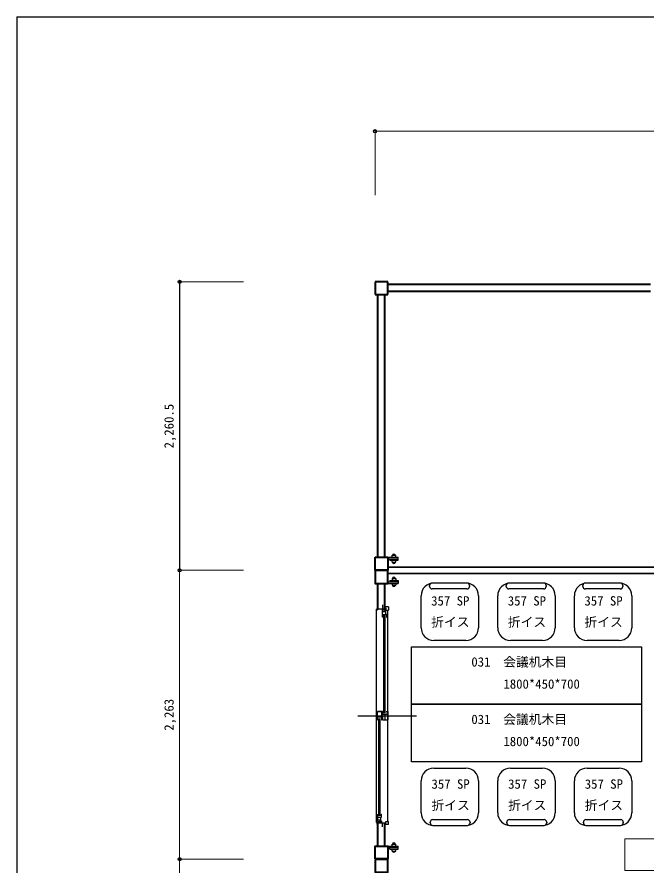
# Model space of a CAD drawing. Units: millimetres at full size, sheet at 1:50. Extents: x -9796 to 9869, y -7043 to 6939.
# Drawn here: x -9796 to -4871, y 295 to 6939 of the extents above; entities that cross this region are included whole.
import ezdxf
from ezdxf.enums import TextEntityAlignment as Align

# ---------------------------------------------------------------- set-up
doc = ezdxf.new("R2010")
doc.units = ezdxf.units.MM
doc.header["$LTSCALE"] = 50
doc.header["$PDMODE"] = 32
doc.header["$PDSIZE"] = 25
for name, color, linetype, lineweight in [('0-0', 7, 'Continuous', 25), ('0-1', 7, 'Continuous', 25), ('0-2', 7, 'Continuous', 25), ('0-3', 7, 'Continuous', 25), ('0-A', 7, 'Continuous', 25)]:
    doc.layers.add(name, color=color, linetype=linetype, lineweight=lineweight)
doc.styles.add('ＭＳ ゴシック', font='')
doc.styles.get('ＭＳ ゴシック').set_extended_font_data('MS Gothic')

msp = doc.modelspace()

# ---------------------------------------------------------------- linework, layer by layer
at = {"layer": '0-0'}
msp.add_line((-9796.21, 6939.35), (-9796.21, -6336.93), dxfattribs=at)
msp.add_lwpolyline([(-9796.21, 6939.35), (9865.95, 6939.35), (9865.95, -7043.08)], dxfattribs=at)
at = {"layer": '0-1', "color": 4, "lineweight": 18}
for p, q in [((-6992.31, 6044.12), (-6992.31, 5544.12)), ((-8522.31, 4864.12), (-8022.31, 4864.12)), ((-8522.31, 4764.12), (-8522.31, 2706.12)), ((-8522.31, 2603.62), (-8022.31, 2603.62)), ((-8522.31, 2603.62), (-8022.31, 2603.62)), ((-8522.31, 2603.62), (-8522.31, 340.62)), ((-8522.31, 340.62), (-8022.31, 340.62)), ((-8522.31, 340.62), (-8022.31, 340.62)), ((-8522.31, 340.62), (-8522.31, -1922.38))]:
    msp.add_line(p, q, dxfattribs=at)
at = {"layer": '0-1'}
for p, q in [((-8522.31, 4864.12), (-8522.31, 2603.62)), ((-6892.31, 2706.12), (-6812.31, 2706.12)), ((-6892.31, 2694.12), (-6812.31, 2694.12)), ((-6877.31, 2682.12), (-6877.31, 2694.12)), ((-6877.31, 2682.12), (-6812.31, 2682.12)), ((-6858.81, 2706.12), (-6858.81, 2721.12)), ((-6858.81, 2721.12), (-6830.81, 2721.12)), ((-6858.81, 2667.12), (-6858.81, 2682.12)), ((-6858.81, 2667.12), (-6830.81, 2667.12)), ((-6830.81, 2706.12), (-6830.81, 2721.12)), ((-6830.81, 2667.12), (-6830.81, 2682.12)), ((-6812.31, 2682.12), (-6812.31, 2706.12)), ((-6877.31, 2525.12), (-6812.31, 2525.12)), ((-6877.31, 2525.12), (-6877.31, 2513.12)), ((-6858.81, 2540.12), (-6830.81, 2540.12)), ((-6858.81, 2540.12), (-6858.81, 2525.12)), ((-6830.81, 2540.12), (-6830.81, 2525.12)), ((-6812.31, 2525.12), (-6812.31, 2501.12)), ((-6892.31, 2513.12), (-6812.31, 2513.12)), ((-6892.31, 2501.12), (-6812.31, 2501.12)), ((-6858.81, 2501.12), (-6858.81, 2486.12)), ((-6858.81, 2486.12), (-6830.81, 2486.12)), ((-6830.81, 2501.12), (-6830.81, 2486.12)), ((-6934.06, 2334.12), (-6934.06, 2303.12)), ((-6980.06, 2299.62), (-6976.56, 2303.12)), ((-6980.06, 628.62), (-6980.06, 2299.62)), ((-6977.06, 2314.42), (-6977.06, 2303.12)), ((-6977.06, 2303.12), (-6907.06, 2303.12)), ((-6972.81, 2303.12), (-6972.81, 2293.12)), ((-6972.81, 2293.12), (-6971.31, 2293.12)), ((-6937.21, 2303.12), (-6937.21, 2295.12)), ((-6934.06, 2309.12), (-6931.06, 2309.12)), ((-6933.31, 2293.12), (-6930.31, 2293.12)), ((-6933.31, 2279.87), (-6911.81, 2279.87)), ((-6930.31, 2295.12), (-6930.31, 2293.12)), ((-6925.81, 2295.12), (-6925.81, 2303.12)), ((-6925.81, 2295.12), (-6925.31, 2290.12)), ((-6887.31, 2317.12), (-6917.31, 2317.12)), ((-6916.01, 2297.12), (-6911.81, 2297.12)), ((-6916.01, 2297.12), (-6916.01, 2279.87)), ((-6911.81, 2297.12), (-6911.81, 2258.67)), ((-6911.81, 2259.62), (-6901.81, 2259.62)), ((-6907.06, 2309.12), (-6907.06, 2292.12)), ((-6907.06, 2292.12), (-6892.06, 2292.12)), ((-6901.81, 2259.62), (-6901.81, 2237.12)), ((-6892.06, 2292.12), (-6887.31, 2292.12)), ((-6892.06, 636.12), (-6892.06, 2292.12)), ((-6887.31, 2317.12), (-6887.31, 2292.12)), ((-6933.31, 2258.67), (-6911.81, 2258.67)), ((-6924.31, 1484.62), (-6924.31, 2249.12)), ((-6912.31, 1484.62), (-6912.31, 2249.12)), ((-6903.91, 2237.12), (-6905.31, 2237.12)), ((-6905.01, 2237.12), (-6901.81, 2237.12)), ((-7126.73, 1464.12), (-6666.72, 1464.12)), ((-6972.31, 1431.62), (-6972.31, 1496.62)), ((-6935.31, 1496.62), (-6972.31, 1496.62)), ((-6967.01, 1496.62), (-6935.81, 1496.62)), ((-6940.81, 1496.62), (-6940.81, 1431.62)), ((-6938.91, 1488.62), (-6938.91, 1480.32)), ((-6933.31, 1480.32), (-6938.91, 1480.32)), ((-6935.31, 1483.62), (-6935.31, 1496.62)), ((-6933.31, 1496.62), (-6933.31, 1431.62)), ((-6933.31, 1496.62), (-6931.31, 1496.62)), ((-6933.31, 1475.62), (-6898.11, 1475.62)), ((-6913.56, 1431.62), (-6913.56, 1475.62)), ((-6898.11, 1496.62), (-6898.11, 1475.62)), ((-6940.81, 1453.42), (-6972.31, 1453.42)), ((-6972.31, 1431.62), (-6970.31, 1431.62)), ((-6963.31, 679.12), (-6963.31, 1443.62)), ((-6951.31, 679.12), (-6951.31, 1443.62)), ((-6942.91, 1431.62), (-6944.31, 1431.62)), ((-6944.01, 1431.62), (-6940.81, 1431.62)), ((-6933.31, 1431.62), (-6891.81, 1431.62)), ((-6972.31, 691.12), (-6972.31, 646.11)), ((-6972.31, 691.12), (-6970.31, 691.12)), ((-6972.31, 669.57), (-6946.81, 669.57)), ((-6946.81, 631.12), (-6946.81, 669.57)), ((-6941.81, 668.62), (-6946.81, 668.62)), ((-6946.81, 646.12), (-6946.81, 668.62)), ((-6946.31, 668.62), (-6940.81, 668.62)), ((-6942.91, 691.12), (-6944.31, 691.12)), ((-6944.01, 691.12), (-6940.81, 691.12)), ((-6940.81, 668.62), (-6940.81, 691.12)), ((-6980.06, 628.62), (-6976.56, 625.12)), ((-6977.06, 625.12), (-6907.06, 625.12)), ((-6977.06, 613.82), (-6977.06, 625.12)), ((-6972.81, 635.12), (-6971.31, 635.12)), ((-6972.81, 625.12), (-6972.81, 635.12)), ((-6972.31, 647.82), (-6946.81, 647.82)), ((-6968.31, 635.18), (-6972.31, 646.11)), ((-6968.31, 635.18), (-6968.31, 628.12)), ((-6968.31, 635.12), (-6965.31, 635.12)), ((-6965.31, 633.12), (-6965.31, 635.12)), ((-6960.31, 638.12), (-6960.81, 633.13)), ((-6960.81, 633.1), (-6960.81, 625.12)), ((-6951.01, 631.12), (-6951.01, 647.82)), ((-6951.01, 631.12), (-6946.81, 631.12)), ((-6943.31, 637.62), (-6939.31, 637.62)), ((-6943.31, 625.12), (-6943.31, 637.62)), ((-6939.31, 625.12), (-6939.31, 637.62)), ((-6934.06, 594.12), (-6934.06, 625.12)), ((-6934.06, 619.12), (-6931.06, 619.12)), ((-6887.31, 611.12), (-6917.31, 611.12)), ((-6907.06, 636.12), (-6892.06, 636.12)), ((-6907.06, 619.12), (-6907.06, 636.12)), ((-6892.06, 636.12), (-6887.31, 636.12)), ((-6887.31, 611.12), (-6887.31, 636.12)), ((-6892.31, 443.12), (-6812.31, 443.12)), ((-6892.31, 431.12), (-6812.31, 431.12)), ((-6877.31, 419.12), (-6877.31, 431.12)), ((-6877.31, 419.12), (-6812.31, 419.12)), ((-6858.81, 458.12), (-6830.81, 458.12)), ((-6858.81, 443.12), (-6858.81, 458.12)), ((-6858.81, 404.12), (-6858.81, 419.12)), ((-6858.81, 404.12), (-6830.81, 404.12)), ((-6830.81, 443.12), (-6830.81, 458.12)), ((-6830.81, 404.12), (-6830.81, 419.12)), ((-6812.31, 419.12), (-6812.31, 443.12))]:
    msp.add_line(p, q, dxfattribs=at)
at = {"layer": '0-1', "color": 2, "lineweight": 40}
for p, q in [((-6892.31, 4864.12), (-6992.31, 4864.12)), ((-6992.31, 4864.12), (-6992.31, 4764.12)), ((-6892.31, 4764.12), (-6892.31, 4864.12)), ((-4834.31, 4844.12), (-6892.31, 4844.12)), ((-4834.31, 4789.12), (-6892.31, 4789.12)), ((-6992.31, 4764.12), (-6892.31, 4764.12)), ((-6972.31, 4764.12), (-6972.31, 2706.12)), ((-6917.31, 4764.12), (-6917.31, 2706.12)), ((-6992.31, 2706.12), (-6892.31, 2706.12)), ((-6992.31, 2606.12), (-6992.31, 2706.12)), ((-6892.31, 2706.12), (-6892.31, 2606.12)), ((-6892.31, 2606.12), (-6992.31, 2606.12)), ((-6972.31, 2493.12), (-6972.31, 2501.12)), ((-6972.31, 2493.12), (-6972.31, 2303.12)), ((-6917.31, 2501.12), (-6917.31, 2303.12)), ((-6972.31, 625.12), (-6972.31, 435.12)), ((-6917.31, 625.12), (-6917.31, 435.12)), ((-6972.31, 443.12), (-6972.31, 451.12))]:
    msp.add_line(p, q, dxfattribs=at)
at = {"layer": '0-1', "color": 4, "lineweight": 18}
msp.add_lwpolyline([(-6992.31, 6044.12), (-1292.31, 6044.12), (-1292.31, 5544.12)], dxfattribs=at)
at = {"layer": '0-1', "color": 2, "lineweight": 40}
for points in [[(-6992.31, 2601.12), (-6992.31, 2501.12), (-6892.31, 2501.12), (-6892.31, 2601.12)], [(-6992.31, 343.12), (-6992.31, 443.12), (-6892.31, 443.12), (-6892.31, 343.12)], [(-6992.31, 338.12), (-6992.31, 238.12), (-6892.31, 238.12), (-6892.31, 338.12)]]:
    msp.add_lwpolyline(points, close=True, dxfattribs=at)
at = {"layer": '0-1'}
for points in [[(-6933.31, 2300.12), (-6930.31, 2300.12), (-6930.31, 2298.12)], [(-6931.31, 2237.12), (-6933.31, 2237.12), (-6933.31, 2300.12)], [(-6905.31, 1496.62), (-6891.81, 1496.62), (-6891.81, 1431.62)], [(-6968.31, 628.12), (-6965.31, 628.12), (-6965.31, 630.12)]]:
    msp.add_lwpolyline(points, dxfattribs=at)
for centre, radius, start, end in [((-6844.81, 2721.12), 10, 0, 180), ((-6844.81, 2667.12), 10, 180, 0), ((-6844.81, 2540.12), 10, 0, 180), ((-6844.81, 2486.12), 10, 180, 0), ((-6960.51, 633.1), 0.3, 174.2894, 180), ((-6844.81, 458.12), 10, 0, 180), ((-6844.81, 404.12), 10, 180, 0)]:
    msp.add_arc(centre, radius, start, end, dxfattribs=at)
at = {"layer": '0-1', "color": 4}
for p in [(-6992.31, 6044.12), (-8522.31, 4864.12), (-8522.31, 2603.62), (-8522.31, 2603.62), (-8522.31, 340.62), (-8522.31, 340.62)]:
    msp.add_point(p, dxfattribs=at)
at = {"layer": '0-2', "color": 3, "lineweight": 35}
for p, q in [((-6892.31, 2628.62), (-1392.31, 2628.62)), ((-6892.31, 2578.62), (-1392.31, 2578.62))]:
    msp.add_line(p, q, dxfattribs=at)
at = {"layer": '0-3'}
for p, q in [((-6564.96, 2477.48), (-6564.96, 2484.05)), ((-6272.69, 2504.05), (-6544.96, 2504.05)), ((-6252.69, 2484.05), (-6252.69, 2477.48)), ((-5964.96, 2477.48), (-5964.96, 2484.05)), ((-5672.69, 2504.05), (-5944.96, 2504.05)), ((-5652.69, 2484.05), (-5652.69, 2477.48)), ((-5364.96, 2477.48), (-5364.96, 2484.05)), ((-5072.69, 2504.05), (-5344.96, 2504.05)), ((-5052.69, 2484.05), (-5052.69, 2477.48)), ((-6631.72, 2154.05), (-6631.72, 2404.05)), ((-6272.69, 2457.48), (-6544.96, 2457.48)), ((-6181.72, 2404.05), (-6181.72, 2154.05)), ((-6031.72, 2154.05), (-6031.72, 2404.05)), ((-5672.69, 2457.48), (-5944.96, 2457.48)), ((-5581.72, 2404.05), (-5581.72, 2154.05)), ((-5431.72, 2154.05), (-5431.72, 2404.05)), ((-5072.69, 2457.48), (-5344.96, 2457.48)), ((-4981.72, 2404.05), (-4981.72, 2154.05)), ((-6281.72, 2054.05), (-6531.72, 2054.05)), ((-5681.72, 2054.05), (-5931.72, 2054.05)), ((-5081.72, 2054.05), (-5331.72, 2054.05)), ((-6531.72, 1054.05), (-6281.72, 1054.05)), ((-5931.72, 1054.05), (-5681.72, 1054.05)), ((-5331.72, 1054.05), (-5081.72, 1054.05)), ((-6631.72, 704.05), (-6631.72, 954.05)), ((-6181.72, 954.05), (-6181.72, 704.05)), ((-6031.72, 704.05), (-6031.72, 954.05)), ((-5581.72, 954.05), (-5581.72, 704.05)), ((-5431.72, 704.05), (-5431.72, 954.05)), ((-4981.72, 954.05), (-4981.72, 704.05)), ((-6560.75, 624.05), (-6560.75, 630.62)), ((-6540.75, 650.62), (-6268.47, 650.62)), ((-6540.75, 604.05), (-6268.47, 604.05)), ((-6248.47, 630.62), (-6248.47, 624.05)), ((-5960.75, 624.05), (-5960.75, 630.62)), ((-5940.75, 650.62), (-5668.47, 650.62)), ((-5940.75, 604.05), (-5668.47, 604.05)), ((-5648.47, 630.62), (-5648.47, 624.05)), ((-5360.75, 624.05), (-5360.75, 630.62)), ((-5340.75, 650.62), (-5068.47, 650.62)), ((-5340.75, 604.05), (-5068.47, 604.05)), ((-5048.47, 630.62), (-5048.47, 624.05))]:
    msp.add_line(p, q, dxfattribs=at)
for points in [[(-6706.72, 1554.05), (-6706.72, 2004.05), (-4906.72, 2004.05), (-4906.72, 1554.05)], [(-6706.72, 1104.05), (-6706.72, 1554.05), (-4906.72, 1554.05), (-4906.72, 1104.05)]]:
    msp.add_lwpolyline(points, close=True, dxfattribs=at)
for centre, radius, start, end in [((-6531.72, 2404.05), 100, 90, 180), ((-6544.96, 2484.05), 20, 90, 180), ((-6544.96, 2477.48), 20, 180, 270), ((-6281.72, 2404.05), 100, 0, 90), ((-6272.69, 2484.05), 20, 0, 90), ((-6272.69, 2477.48), 20, 270, 0), ((-5931.72, 2404.05), 100, 90, 180), ((-5944.96, 2484.05), 20, 90, 180), ((-5944.96, 2477.48), 20, 180, 270), ((-5681.72, 2404.05), 100, 0, 90), ((-5672.69, 2484.05), 20, 0, 90), ((-5672.69, 2477.48), 20, 270, 0), ((-5331.72, 2404.05), 100, 90, 180), ((-5344.96, 2484.05), 20, 90, 180), ((-5344.96, 2477.48), 20, 180, 270), ((-5081.72, 2404.05), 100, 0, 90), ((-5072.69, 2484.05), 20, 0, 90), ((-5072.69, 2477.48), 20, 270, 0), ((-6531.72, 2154.05), 100, 180, 270), ((-6281.72, 2154.05), 100, 270, 0), ((-5931.72, 2154.05), 100, 180, 270), ((-5681.72, 2154.05), 100, 270, 0), ((-5331.72, 2154.05), 100, 180, 270), ((-5081.72, 2154.05), 100, 270, 0), ((-6531.72, 954.05), 100, 90, 180), ((-6281.72, 954.05), 100, 0, 90), ((-5931.72, 954.05), 100, 90, 180), ((-5681.72, 954.05), 100, 0, 90), ((-5331.72, 954.05), 100, 90, 180), ((-5081.72, 954.05), 100, 0, 90), ((-6531.72, 704.05), 100, 180, 270), ((-6281.72, 704.05), 100, 270, 0), ((-5931.72, 704.05), 100, 180, 270), ((-5681.72, 704.05), 100, 270, 0), ((-5331.72, 704.05), 100, 180, 270), ((-5081.72, 704.05), 100, 270, 0), ((-6540.75, 630.62), 20, 90, 180), ((-6540.75, 624.05), 20, 180, 270), ((-6268.47, 630.62), 20, 0, 90), ((-6268.47, 624.05), 20, 270, 0), ((-5940.75, 630.62), 20, 90, 180), ((-5940.75, 624.05), 20, 180, 270), ((-5668.47, 630.62), 20, 0, 90), ((-5668.47, 624.05), 20, 270, 0), ((-5340.75, 630.62), 20, 90, 180), ((-5340.75, 624.05), 20, 180, 270), ((-5068.47, 630.62), 20, 0, 90), ((-5068.47, 624.05), 20, 270, 0)]:
    msp.add_arc(centre, radius, start, end, dxfattribs=at)
at = {"layer": '0-A', "color": 4, "lineweight": 18}
msp.add_lwpolyline([(-5035.99, 250.89), (-4085.99, 250.89), (-4085.99, 500.89), (-5035.99, 500.89)], close=True, dxfattribs=at)

# ---------------------------------------------------------------- texts
at = {"layer": '0-1', "color": 4, "style": 'ＭＳ ゴシック'}
for s, p in [('2,260.5', (-8547.31, 3558.87)), ('2,263', (-8547.31, 1347.12))]:
    msp.add_text(s, height=73.31, rotation=90, dxfattribs=at).set_placement(p, align=Align.BOTTOM_LEFT)
at = {"layer": '0-3', "color": 4, "style": 'ＭＳ ゴシック'}
for s, p in [('357 SP', (-6552.94, 2305.79)), ('357 SP', (-5952.94, 2305.79)), ('357 SP', (-5352.94, 2305.79)), ('折イス', (-6552.94, 2139.85)), ('折イス', (-5952.94, 2139.85)), ('折イス', (-5352.94, 2139.85)), ('031\u3000会議机木目', (-6238.31, 1827.4)), ('1800*450*700', (-5987.19, 1654.22)), ('031\u3000会議机木目', (-6238.31, 1377.4)), ('1800*450*700', (-5987.19, 1204.22)), ('357 SP', (-6550.37, 870.44)), ('357 SP', (-5950.37, 870.44)), ('357 SP', (-5350.37, 870.44)), ('折イス', (-6550.37, 704.5)), ('折イス', (-5950.37, 704.5)), ('折イス', (-5350.37, 704.5))]:
    msp.add_text(s, height=73.31, dxfattribs=at).set_placement(p, align=Align.BOTTOM_LEFT)

doc.saveas('drawing.dxf')
